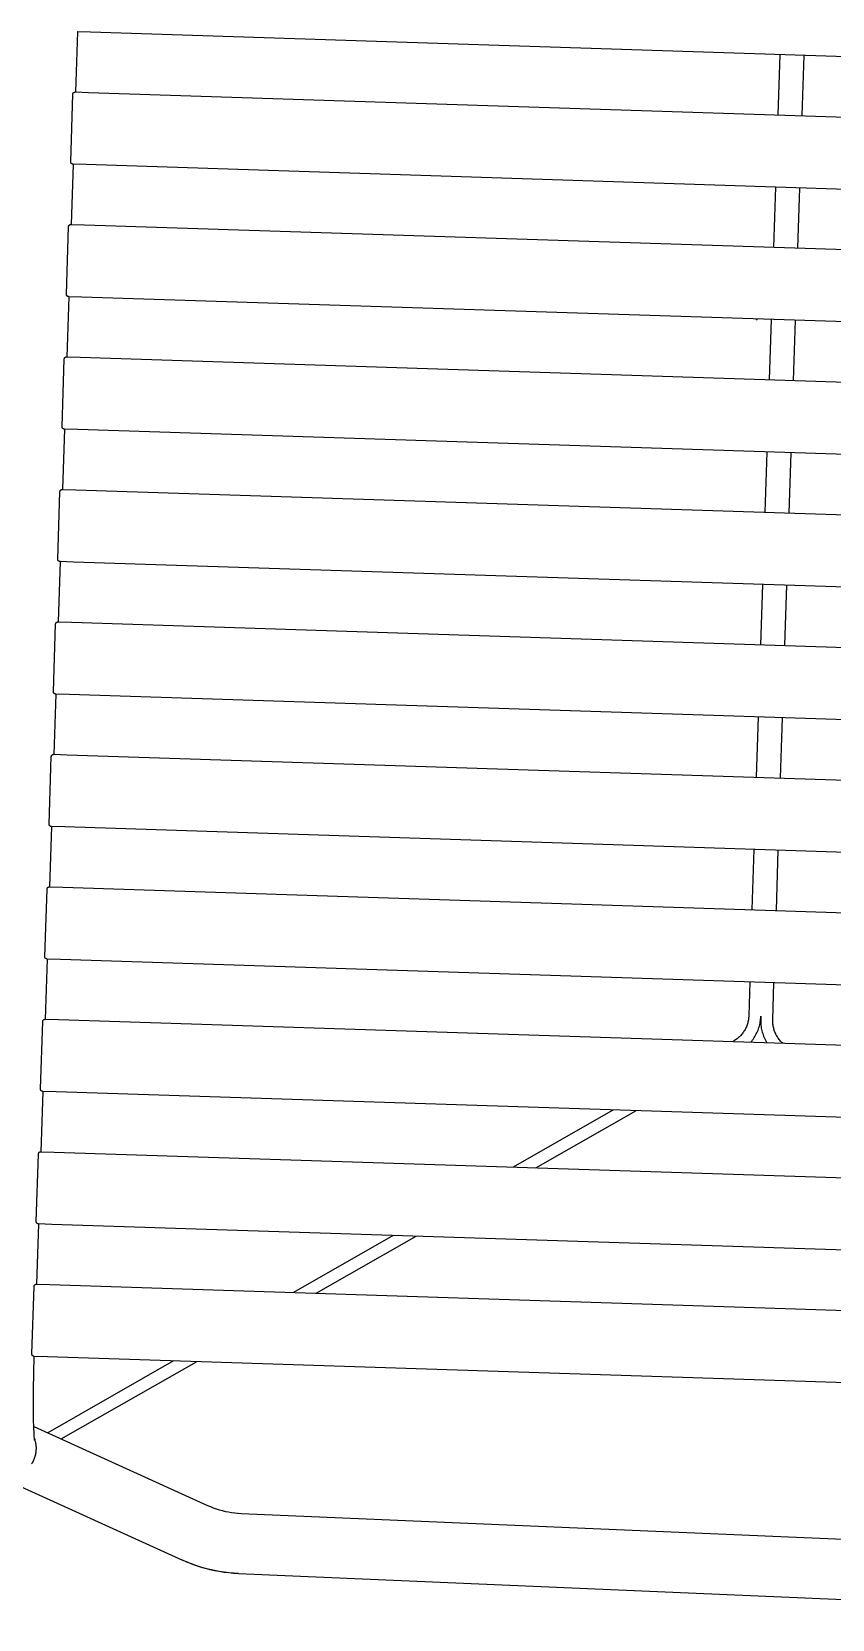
# Model space of a CAD drawing. Extents: x -27 to 25.3, y -8.5 to 57.5.
# Drawn here: x -13.219 to -12.886, y 45.284 to 45.942 of the extents above; entities that cross this region are included whole.
import ezdxf

# ---------------------------------------------------------------- set-up
doc = ezdxf.new("R2010")
doc.units = 0
doc.header["$LTSCALE"] = 0.002
doc.layers.add('A-mobilier', color=252, linetype='Continuous')
doc.layers.add('SA-ELEVATION', color=2, linetype='Continuous', true_color=0xffff00)

# ---------------------------------------------------------------- blocks, each defined once
blk = doc.blocks.new('Banc Palissade-Dessus')
at = {"layer": 'SA-ELEVATION'}
for p, q in [((589.11, -14.91), (620.03, -89.25)), ((-12.5, -25), (-12.5, -24.96)), ((-12.5, -25), (12.5, -25)), ((-12.5, -30.48), (-12.5, -25)), ((12.51, -24.86), (12.5, -24.89)), ((12.5, -24.89), (12.5, -24.93)), ((12.5, -24.93), (12.5, -24.96)), ((12.5, -24.96), (12.5, -25)), ((12.5, -25), (12.5, -30.48)), ((12.52, -24.79), (12.51, -24.82)), ((12.51, -24.82), (12.51, -24.86)), ((12.53, -24.75), (12.52, -24.79)), ((12.54, -24.68), (12.53, -24.72)), ((12.53, -24.72), (12.53, -24.75)), ((12.55, -24.65), (12.54, -24.68)), ((12.57, -24.62), (12.55, -24.65)), ((12.58, -24.58), (12.57, -24.62)), ((12.59, -24.55), (12.58, -24.58)), ((12.61, -24.52), (12.59, -24.55)), ((12.63, -24.49), (12.61, -24.52)), ((12.64, -24.46), (12.63, -24.49)), ((12.66, -24.43), (12.64, -24.46)), ((12.68, -24.4), (12.66, -24.43)), ((12.7, -24.37), (12.68, -24.4)), ((12.73, -24.34), (12.7, -24.37)), ((12.75, -24.31), (12.73, -24.34)), ((12.77, -24.28), (12.75, -24.31)), ((12.8, -24.26), (12.77, -24.28)), ((12.82, -24.23), (12.8, -24.26)), ((12.85, -24.21), (12.82, -24.23)), ((12.88, -24.19), (12.85, -24.21)), ((12.9, -24.16), (12.88, -24.19)), ((12.93, -24.14), (12.9, -24.16)), ((12.96, -24.12), (12.93, -24.14)), ((12.99, -24.1), (12.96, -24.12)), ((13.02, -24.09), (12.99, -24.1)), ((13.05, -24.07), (13.02, -24.09)), ((13.09, -24.05), (13.05, -24.07)), ((13.12, -24.04), (13.09, -24.05)), ((13.15, -24.03), (13.12, -24.04)), ((13.19, -24.01), (13.15, -24.03)), ((13.22, -24), (13.19, -24.01)), ((13.25, -23.99), (13.22, -24)), ((13.29, -23.98), (13.25, -23.99)), ((13.32, -23.98), (13.29, -23.98)), ((13.36, -23.97), (13.32, -23.98)), ((13.39, -23.96), (13.36, -23.97)), ((13.43, -23.96), (13.39, -23.96)), ((13.46, -23.96), (13.43, -23.96)), ((13.5, -23.96), (13.46, -23.96)), ((41.5, -23.96), (13.5, -23.96)), ((41.54, -23.96), (41.5, -23.96)), ((41.57, -23.96), (41.54, -23.96)), ((41.61, -23.96), (41.57, -23.96)), ((41.64, -23.97), (41.61, -23.96)), ((41.68, -23.98), (41.64, -23.97)), ((41.71, -23.98), (41.68, -23.98)), ((41.75, -23.99), (41.71, -23.98)), ((41.78, -24), (41.75, -23.99)), ((41.81, -24.01), (41.78, -24)), ((41.85, -24.03), (41.81, -24.01)), ((41.88, -24.04), (41.85, -24.03)), ((41.91, -24.05), (41.88, -24.04)), ((41.95, -24.07), (41.91, -24.05)), ((41.98, -24.09), (41.95, -24.07)), ((42.01, -24.1), (41.98, -24.09)), ((42.04, -24.12), (42.01, -24.1)), ((42.07, -24.14), (42.04, -24.12)), ((42.1, -24.16), (42.07, -24.14)), ((42.12, -24.19), (42.1, -24.16)), ((42.15, -24.21), (42.12, -24.19)), ((42.18, -24.23), (42.15, -24.21)), ((42.2, -24.26), (42.18, -24.23)), ((42.23, -24.28), (42.2, -24.26)), ((42.25, -24.31), (42.23, -24.28)), ((42.27, -24.34), (42.25, -24.31)), ((42.3, -24.37), (42.27, -24.34)), ((42.32, -24.4), (42.3, -24.37)), ((42.34, -24.43), (42.32, -24.4)), ((42.36, -24.46), (42.34, -24.43)), ((42.37, -24.49), (42.36, -24.46)), ((42.39, -24.52), (42.37, -24.49)), ((42.41, -24.55), (42.39, -24.52)), ((42.42, -24.58), (42.41, -24.55)), ((42.43, -24.62), (42.42, -24.58)), ((42.45, -24.65), (42.43, -24.62)), ((42.46, -24.68), (42.45, -24.65)), ((42.47, -24.72), (42.46, -24.68)), ((42.47, -24.75), (42.47, -24.72)), ((42.48, -24.79), (42.47, -24.75)), ((42.49, -24.82), (42.48, -24.79)), ((42.49, -24.86), (42.49, -24.82)), ((42.5, -24.89), (42.49, -24.86)), ((42.5, -24.93), (42.5, -24.89)), ((42.5, -24.96), (42.5, -24.93)), ((42.5, -25), (42.5, -24.96)), ((42.5, -25), (67.5, -25)), ((42.5, -30.48), (42.5, -25)), ((67.51, -24.86), (67.5, -24.89)), ((67.5, -24.89), (67.5, -24.93)), ((67.5, -24.93), (67.5, -24.96)), ((67.5, -24.96), (67.5, -25)), ((67.5, -25), (67.5, -30.48)), ((67.52, -24.79), (67.51, -24.82)), ((67.51, -24.82), (67.51, -24.86)), ((67.53, -24.75), (67.52, -24.79)), ((67.54, -24.68), (67.53, -24.72)), ((67.53, -24.72), (67.53, -24.75)), ((67.55, -24.65), (67.54, -24.68)), ((67.57, -24.62), (67.55, -24.65)), ((67.58, -24.58), (67.57, -24.62)), ((67.59, -24.55), (67.58, -24.58)), ((67.61, -24.52), (67.59, -24.55)), ((67.63, -24.49), (67.61, -24.52)), ((67.64, -24.46), (67.63, -24.49)), ((67.66, -24.43), (67.64, -24.46)), ((67.68, -24.4), (67.66, -24.43)), ((67.7, -24.37), (67.68, -24.4)), ((67.73, -24.34), (67.7, -24.37)), ((67.75, -24.31), (67.73, -24.34)), ((67.77, -24.28), (67.75, -24.31)), ((67.8, -24.26), (67.77, -24.28)), ((67.82, -24.23), (67.8, -24.26)), ((67.85, -24.21), (67.82, -24.23)), ((67.88, -24.19), (67.85, -24.21)), ((67.9, -24.17), (67.88, -24.19)), ((67.93, -24.14), (67.9, -24.17)), ((67.96, -24.12), (67.93, -24.14)), ((67.99, -24.1), (67.96, -24.12)), ((68.02, -24.09), (67.99, -24.1)), ((68.05, -24.07), (68.02, -24.09)), ((68.09, -24.05), (68.05, -24.07)), ((68.12, -24.04), (68.09, -24.05)), ((68.15, -24.03), (68.12, -24.04)), ((68.19, -24.01), (68.15, -24.03)), ((68.22, -24), (68.19, -24.01)), ((68.25, -23.99), (68.22, -24)), ((68.29, -23.98), (68.25, -23.99)), ((68.32, -23.98), (68.29, -23.98)), ((68.36, -23.97), (68.32, -23.98)), ((68.39, -23.96), (68.36, -23.97)), ((68.43, -23.96), (68.39, -23.96)), ((68.46, -23.96), (68.43, -23.96)), ((68.5, -23.96), (68.46, -23.96)), ((96.5, -23.96), (68.5, -23.96)), ((96.54, -23.96), (96.5, -23.96)), ((96.57, -23.96), (96.54, -23.96)), ((96.61, -23.96), (96.57, -23.96)), ((96.64, -23.97), (96.61, -23.96)), ((96.68, -23.98), (96.64, -23.97)), ((96.71, -23.98), (96.68, -23.98)), ((96.75, -23.99), (96.71, -23.98)), ((96.78, -24), (96.75, -23.99)), ((96.81, -24.01), (96.78, -24)), ((96.85, -24.03), (96.81, -24.01)), ((96.88, -24.04), (96.85, -24.03)), ((96.91, -24.05), (96.88, -24.04)), ((96.95, -24.07), (96.91, -24.05)), ((96.98, -24.09), (96.95, -24.07)), ((97.01, -24.1), (96.98, -24.09)), ((97.04, -24.12), (97.01, -24.1)), ((97.07, -24.14), (97.04, -24.12)), ((97.1, -24.17), (97.07, -24.14)), ((97.12, -24.19), (97.1, -24.17)), ((97.15, -24.21), (97.12, -24.19)), ((97.18, -24.23), (97.15, -24.21)), ((97.2, -24.26), (97.18, -24.23)), ((97.23, -24.28), (97.2, -24.26)), ((97.25, -24.31), (97.23, -24.28)), ((97.27, -24.34), (97.25, -24.31)), ((97.3, -24.37), (97.27, -24.34)), ((97.32, -24.4), (97.3, -24.37)), ((97.34, -24.43), (97.32, -24.4)), ((97.36, -24.46), (97.34, -24.43)), ((97.37, -24.49), (97.36, -24.46)), ((97.39, -24.52), (97.37, -24.49)), ((97.41, -24.55), (97.39, -24.52)), ((97.42, -24.58), (97.41, -24.55)), ((97.43, -24.62), (97.42, -24.58)), ((97.45, -24.65), (97.43, -24.62)), ((97.46, -24.68), (97.45, -24.65)), ((97.47, -24.72), (97.46, -24.68)), ((97.47, -24.75), (97.47, -24.72)), ((97.48, -24.79), (97.47, -24.75)), ((97.49, -24.82), (97.48, -24.79)), ((97.49, -24.86), (97.49, -24.82)), ((97.5, -24.89), (97.49, -24.86)), ((97.5, -24.93), (97.5, -24.89)), ((97.5, -24.96), (97.5, -24.93)), ((97.5, -25), (97.5, -24.96)), ((97.5, -25), (122.5, -25)), ((97.5, -30.48), (97.5, -25)), ((122.51, -24.86), (122.5, -24.89)), ((122.5, -24.89), (122.5, -24.93)), ((122.5, -24.93), (122.5, -24.96)), ((122.5, -24.96), (122.5, -25)), ((122.5, -25), (122.5, -30.48)), ((122.52, -24.79), (122.51, -24.82)), ((122.51, -24.82), (122.51, -24.86)), ((122.53, -24.75), (122.52, -24.79)), ((122.54, -24.68), (122.53, -24.72)), ((122.53, -24.72), (122.53, -24.75)), ((122.55, -24.65), (122.54, -24.68)), ((122.57, -24.62), (122.55, -24.65)), ((122.58, -24.58), (122.57, -24.62)), ((122.59, -24.55), (122.58, -24.58)), ((122.61, -24.52), (122.59, -24.55)), ((122.63, -24.49), (122.61, -24.52)), ((122.64, -24.46), (122.63, -24.49)), ((122.66, -24.43), (122.64, -24.46)), ((122.68, -24.4), (122.66, -24.43)), ((122.7, -24.37), (122.68, -24.4)), ((122.73, -24.34), (122.7, -24.37)), ((122.75, -24.31), (122.73, -24.34)), ((122.77, -24.28), (122.75, -24.31)), ((122.8, -24.26), (122.77, -24.28)), ((122.82, -24.23), (122.8, -24.26)), ((122.85, -24.21), (122.82, -24.23)), ((122.88, -24.19), (122.85, -24.21)), ((122.9, -24.17), (122.88, -24.19)), ((122.93, -24.14), (122.9, -24.17)), ((122.96, -24.12), (122.93, -24.14)), ((122.99, -24.1), (122.96, -24.12)), ((123.02, -24.09), (122.99, -24.1)), ((123.05, -24.07), (123.02, -24.09)), ((123.09, -24.05), (123.05, -24.07)), ((123.12, -24.04), (123.09, -24.05)), ((123.15, -24.03), (123.12, -24.04)), ((123.19, -24.01), (123.15, -24.03)), ((123.22, -24), (123.19, -24.01)), ((123.25, -23.99), (123.22, -24)), ((123.29, -23.98), (123.25, -23.99)), ((123.32, -23.98), (123.29, -23.98)), ((123.36, -23.97), (123.32, -23.98)), ((123.39, -23.96), (123.36, -23.97)), ((123.43, -23.96), (123.39, -23.96)), ((123.46, -23.96), (123.43, -23.96)), ((123.5, -23.96), (123.46, -23.96)), ((151.5, -23.96), (123.5, -23.96)), ((151.54, -23.96), (151.5, -23.96)), ((151.57, -23.96), (151.54, -23.96)), ((151.61, -23.96), (151.57, -23.96)), ((151.64, -23.97), (151.61, -23.96)), ((151.68, -23.98), (151.64, -23.97)), ((151.71, -23.98), (151.68, -23.98)), ((151.75, -23.99), (151.71, -23.98)), ((151.78, -24), (151.75, -23.99)), ((151.81, -24.01), (151.78, -24)), ((151.85, -24.03), (151.81, -24.01)), ((151.88, -24.04), (151.85, -24.03)), ((151.91, -24.05), (151.88, -24.04)), ((151.95, -24.07), (151.91, -24.05)), ((151.98, -24.09), (151.95, -24.07)), ((152.01, -24.1), (151.98, -24.09)), ((152.04, -24.12), (152.01, -24.1)), ((152.07, -24.14), (152.04, -24.12)), ((152.1, -24.17), (152.07, -24.14)), ((152.12, -24.19), (152.1, -24.17)), ((152.15, -24.21), (152.12, -24.19)), ((152.18, -24.23), (152.15, -24.21)), ((152.2, -24.26), (152.18, -24.23)), ((152.23, -24.28), (152.2, -24.26)), ((152.25, -24.31), (152.23, -24.28)), ((152.27, -24.34), (152.25, -24.31)), ((152.3, -24.37), (152.27, -24.34)), ((152.32, -24.4), (152.3, -24.37)), ((152.34, -24.43), (152.32, -24.4)), ((152.36, -24.46), (152.34, -24.43)), ((152.37, -24.49), (152.36, -24.46)), ((152.39, -24.52), (152.37, -24.49)), ((152.41, -24.55), (152.39, -24.52)), ((152.42, -24.58), (152.41, -24.55)), ((152.43, -24.62), (152.42, -24.58)), ((152.45, -24.65), (152.43, -24.62)), ((152.46, -24.68), (152.45, -24.65)), ((152.47, -24.72), (152.46, -24.68)), ((152.47, -24.75), (152.47, -24.72)), ((152.48, -24.79), (152.47, -24.75)), ((152.49, -24.82), (152.48, -24.79)), ((152.49, -24.86), (152.49, -24.82)), ((152.5, -24.89), (152.49, -24.86)), ((152.5, -24.93), (152.5, -24.89)), ((152.5, -24.96), (152.5, -24.93)), ((152.5, -25), (152.5, -24.96)), ((152.5, -25), (177.5, -25)), ((152.5, -30.48), (152.5, -25)), ((177.51, -24.86), (177.5, -24.89)), ((177.5, -24.89), (177.5, -24.93)), ((177.5, -24.93), (177.5, -24.96)), ((177.5, -24.96), (177.5, -25)), ((177.5, -25), (177.5, -30.48)), ((177.52, -24.79), (177.51, -24.82)), ((177.51, -24.82), (177.51, -24.86)), ((177.53, -24.75), (177.52, -24.79)), ((177.54, -24.68), (177.53, -24.72)), ((177.53, -24.72), (177.53, -24.75)), ((177.55, -24.65), (177.54, -24.68)), ((177.57, -24.62), (177.55, -24.65)), ((177.58, -24.58), (177.57, -24.62)), ((177.59, -24.55), (177.58, -24.58)), ((177.61, -24.52), (177.59, -24.55)), ((177.63, -24.49), (177.61, -24.52)), ((177.64, -24.46), (177.63, -24.49)), ((177.66, -24.43), (177.64, -24.46)), ((177.68, -24.4), (177.66, -24.43)), ((177.7, -24.37), (177.68, -24.4)), ((177.73, -24.34), (177.7, -24.37)), ((177.75, -24.31), (177.73, -24.34)), ((177.77, -24.29), (177.75, -24.31)), ((177.8, -24.26), (177.77, -24.29)), ((177.82, -24.23), (177.8, -24.26)), ((177.85, -24.21), (177.82, -24.23)), ((177.88, -24.19), (177.85, -24.21)), ((177.9, -24.17), (177.88, -24.19)), ((177.93, -24.14), (177.9, -24.17)), ((177.96, -24.12), (177.93, -24.14)), ((177.99, -24.11), (177.96, -24.12)), ((178.02, -24.09), (177.99, -24.11)), ((178.05, -24.07), (178.02, -24.09)), ((178.09, -24.05), (178.05, -24.07)), ((178.12, -24.04), (178.09, -24.05)), ((178.15, -24.03), (178.12, -24.04)), ((178.19, -24.01), (178.15, -24.03)), ((178.22, -24), (178.19, -24.01)), ((178.25, -23.99), (178.22, -24)), ((178.29, -23.98), (178.25, -23.99)), ((178.32, -23.98), (178.29, -23.98)), ((178.36, -23.97), (178.32, -23.98)), ((178.39, -23.96), (178.36, -23.97)), ((178.43, -23.96), (178.39, -23.96)), ((178.46, -23.96), (178.43, -23.96)), ((178.5, -23.96), (178.46, -23.96)), ((206.5, -23.96), (178.5, -23.96)), ((206.54, -23.96), (206.5, -23.96)), ((206.57, -23.96), (206.54, -23.96)), ((206.61, -23.96), (206.57, -23.96)), ((206.64, -23.97), (206.61, -23.96)), ((206.68, -23.98), (206.64, -23.97)), ((206.71, -23.98), (206.68, -23.98)), ((206.75, -23.99), (206.71, -23.98)), ((206.78, -24), (206.75, -23.99)), ((206.81, -24.01), (206.78, -24)), ((206.85, -24.03), (206.81, -24.01)), ((206.88, -24.04), (206.85, -24.03)), ((206.91, -24.05), (206.88, -24.04)), ((206.95, -24.07), (206.91, -24.05)), ((206.98, -24.09), (206.95, -24.07)), ((207.01, -24.11), (206.98, -24.09)), ((207.04, -24.12), (207.01, -24.11)), ((207.07, -24.14), (207.04, -24.12)), ((207.1, -24.17), (207.07, -24.14)), ((207.12, -24.19), (207.1, -24.17)), ((207.15, -24.21), (207.12, -24.19)), ((207.18, -24.23), (207.15, -24.21)), ((207.2, -24.26), (207.18, -24.23)), ((207.23, -24.29), (207.2, -24.26)), ((207.25, -24.31), (207.23, -24.29)), ((207.27, -24.34), (207.25, -24.31)), ((207.3, -24.37), (207.27, -24.34)), ((207.32, -24.4), (207.3, -24.37)), ((207.34, -24.43), (207.32, -24.4)), ((207.36, -24.46), (207.34, -24.43)), ((207.37, -24.49), (207.36, -24.46)), ((207.39, -24.52), (207.37, -24.49)), ((207.41, -24.55), (207.39, -24.52)), ((207.42, -24.58), (207.41, -24.55)), ((207.43, -24.62), (207.42, -24.58)), ((207.45, -24.65), (207.43, -24.62)), ((207.46, -24.68), (207.45, -24.65)), ((207.47, -24.72), (207.46, -24.68)), ((207.47, -24.75), (207.47, -24.72)), ((207.48, -24.79), (207.47, -24.75)), ((207.49, -24.82), (207.48, -24.79)), ((207.49, -24.86), (207.49, -24.82)), ((207.5, -24.89), (207.49, -24.86)), ((207.5, -24.93), (207.5, -24.89)), ((207.5, -24.96), (207.5, -24.93)), ((207.5, -25), (207.5, -24.96)), ((207.5, -25), (232.5, -25)), ((207.5, -30.48), (207.5, -25)), ((232.51, -24.86), (232.5, -24.89)), ((232.5, -24.89), (232.5, -24.93)), ((232.5, -24.93), (232.5, -24.96)), ((232.5, -24.96), (232.5, -25)), ((232.5, -25), (232.5, -30.48)), ((232.52, -24.79), (232.51, -24.82)), ((232.51, -24.82), (232.51, -24.86)), ((232.53, -24.75), (232.52, -24.79)), ((232.54, -24.68), (232.53, -24.72)), ((232.53, -24.72), (232.53, -24.75)), ((232.55, -24.65), (232.54, -24.68)), ((232.57, -24.62), (232.55, -24.65)), ((232.58, -24.58), (232.57, -24.62)), ((232.59, -24.55), (232.58, -24.58)), ((232.61, -24.52), (232.59, -24.55)), ((232.63, -24.49), (232.61, -24.52)), ((232.64, -24.46), (232.63, -24.49)), ((232.66, -24.43), (232.64, -24.46)), ((232.68, -24.4), (232.66, -24.43)), ((232.7, -24.37), (232.68, -24.4)), ((232.73, -24.34), (232.7, -24.37)), ((232.75, -24.31), (232.73, -24.34)), ((232.77, -24.28), (232.75, -24.31)), ((232.8, -24.26), (232.77, -24.28)), ((232.82, -24.23), (232.8, -24.26)), ((232.85, -24.21), (232.82, -24.23)), ((232.88, -24.19), (232.85, -24.21)), ((232.9, -24.16), (232.88, -24.19)), ((232.93, -24.14), (232.9, -24.16)), ((232.96, -24.12), (232.93, -24.14)), ((232.99, -24.1), (232.96, -24.12)), ((233.02, -24.09), (232.99, -24.1)), ((233.05, -24.07), (233.02, -24.09)), ((233.09, -24.05), (233.05, -24.07)), ((233.12, -24.04), (233.09, -24.05)), ((233.15, -24.03), (233.12, -24.04)), ((233.19, -24.01), (233.15, -24.03)), ((233.22, -24), (233.19, -24.01)), ((233.25, -23.99), (233.22, -24)), ((233.29, -23.98), (233.25, -23.99)), ((233.32, -23.98), (233.29, -23.98)), ((233.36, -23.97), (233.32, -23.98)), ((233.39, -23.96), (233.36, -23.97)), ((233.43, -23.96), (233.39, -23.96)), ((233.46, -23.96), (233.43, -23.96)), ((233.5, -23.96), (233.46, -23.96)), ((261.5, -23.96), (233.5, -23.96)), ((261.54, -23.96), (261.5, -23.96)), ((261.57, -23.96), (261.54, -23.96)), ((261.61, -23.96), (261.57, -23.96)), ((261.64, -23.97), (261.61, -23.96)), ((261.68, -23.98), (261.64, -23.97)), ((261.71, -23.98), (261.68, -23.98)), ((261.75, -23.99), (261.71, -23.98)), ((261.78, -24), (261.75, -23.99)), ((261.81, -24.01), (261.78, -24)), ((261.85, -24.03), (261.81, -24.01)), ((261.88, -24.04), (261.85, -24.03)), ((261.91, -24.05), (261.88, -24.04)), ((261.95, -24.07), (261.91, -24.05)), ((261.98, -24.09), (261.95, -24.07)), ((262.01, -24.1), (261.98, -24.09)), ((262.04, -24.12), (262.01, -24.1)), ((262.07, -24.14), (262.04, -24.12)), ((262.1, -24.16), (262.07, -24.14)), ((262.12, -24.19), (262.1, -24.16)), ((262.15, -24.21), (262.12, -24.19)), ((262.18, -24.23), (262.15, -24.21)), ((262.2, -24.26), (262.18, -24.23)), ((262.23, -24.28), (262.2, -24.26)), ((262.25, -24.31), (262.23, -24.28)), ((262.27, -24.34), (262.25, -24.31)), ((262.3, -24.37), (262.27, -24.34)), ((262.32, -24.4), (262.3, -24.37)), ((262.34, -24.43), (262.32, -24.4)), ((262.36, -24.46), (262.34, -24.43)), ((262.37, -24.49), (262.36, -24.46)), ((262.39, -24.52), (262.37, -24.49)), ((262.41, -24.55), (262.39, -24.52)), ((262.42, -24.58), (262.41, -24.55)), ((262.43, -24.62), (262.42, -24.58)), ((262.45, -24.65), (262.43, -24.62)), ((262.46, -24.68), (262.45, -24.65)), ((262.47, -24.72), (262.46, -24.68)), ((262.47, -24.75), (262.47, -24.72)), ((262.48, -24.79), (262.47, -24.75)), ((262.49, -24.82), (262.48, -24.79)), ((262.49, -24.86), (262.49, -24.82)), ((262.5, -24.89), (262.49, -24.86)), ((262.5, -24.93), (262.5, -24.89)), ((262.5, -24.96), (262.5, -24.93)), ((262.5, -25), (262.5, -24.96)), ((262.5, -25), (287.5, -25)), ((262.5, -30.48), (262.5, -25)), ((287.51, -24.86), (287.5, -24.89)), ((287.5, -24.89), (287.5, -24.93)), ((287.5, -24.93), (287.5, -24.96)), ((287.5, -24.96), (287.5, -25)), ((287.5, -25), (287.5, -30.48)), ((287.52, -24.79), (287.51, -24.82)), ((287.51, -24.82), (287.51, -24.86)), ((287.53, -24.75), (287.52, -24.79)), ((287.54, -24.68), (287.53, -24.72)), ((287.53, -24.72), (287.53, -24.75)), ((287.55, -24.65), (287.54, -24.68)), ((287.57, -24.62), (287.55, -24.65)), ((287.58, -24.58), (287.57, -24.62)), ((287.59, -24.55), (287.58, -24.58)), ((287.61, -24.52), (287.59, -24.55)), ((287.63, -24.49), (287.61, -24.52)), ((287.64, -24.46), (287.63, -24.49)), ((287.66, -24.43), (287.64, -24.46)), ((287.68, -24.4), (287.66, -24.43)), ((287.7, -24.37), (287.68, -24.4)), ((287.73, -24.34), (287.7, -24.37)), ((287.75, -24.31), (287.73, -24.34)), ((287.77, -24.28), (287.75, -24.31)), ((287.8, -24.26), (287.77, -24.28)), ((287.82, -24.23), (287.8, -24.26)), ((287.85, -24.21), (287.82, -24.23)), ((287.88, -24.19), (287.85, -24.21)), ((287.9, -24.17), (287.88, -24.19)), ((287.93, -24.14), (287.9, -24.17)), ((287.96, -24.12), (287.93, -24.14)), ((287.99, -24.1), (287.96, -24.12)), ((288.02, -24.09), (287.99, -24.1)), ((288.05, -24.07), (288.02, -24.09)), ((288.09, -24.05), (288.05, -24.07)), ((288.12, -24.04), (288.09, -24.05)), ((288.15, -24.03), (288.12, -24.04)), ((288.19, -24.01), (288.15, -24.03)), ((288.22, -24), (288.19, -24.01)), ((288.25, -23.99), (288.22, -24)), ((288.29, -23.98), (288.25, -23.99)), ((288.32, -23.98), (288.29, -23.98)), ((288.36, -23.97), (288.32, -23.98)), ((288.39, -23.96), (288.36, -23.97)), ((288.43, -23.96), (288.39, -23.96)), ((288.46, -23.96), (288.43, -23.96)), ((288.5, -23.96), (288.46, -23.96)), ((316.5, -23.96), (288.5, -23.96)), ((316.54, -23.96), (316.5, -23.96)), ((316.57, -23.96), (316.54, -23.96)), ((316.61, -23.96), (316.57, -23.96)), ((316.64, -23.97), (316.61, -23.96)), ((316.68, -23.98), (316.64, -23.97)), ((316.71, -23.98), (316.68, -23.98)), ((316.75, -23.99), (316.71, -23.98)), ((316.78, -24), (316.75, -23.99)), ((316.81, -24.01), (316.78, -24)), ((316.85, -24.03), (316.81, -24.01)), ((316.88, -24.04), (316.85, -24.03)), ((316.91, -24.05), (316.88, -24.04)), ((316.95, -24.07), (316.91, -24.05)), ((316.98, -24.09), (316.95, -24.07)), ((317.01, -24.1), (316.98, -24.09)), ((317.04, -24.12), (317.01, -24.1)), ((317.07, -24.14), (317.04, -24.12)), ((317.1, -24.17), (317.07, -24.14)), ((317.12, -24.19), (317.1, -24.17)), ((317.15, -24.21), (317.12, -24.19)), ((317.18, -24.23), (317.15, -24.21)), ((317.2, -24.26), (317.18, -24.23)), ((317.23, -24.28), (317.2, -24.26)), ((317.25, -24.31), (317.23, -24.28)), ((317.27, -24.34), (317.25, -24.31)), ((317.3, -24.37), (317.27, -24.34)), ((317.32, -24.4), (317.3, -24.37)), ((317.34, -24.43), (317.32, -24.4)), ((317.36, -24.46), (317.34, -24.43)), ((317.37, -24.49), (317.36, -24.46)), ((317.39, -24.52), (317.37, -24.49)), ((317.41, -24.55), (317.39, -24.52)), ((317.42, -24.58), (317.41, -24.55)), ((317.43, -24.62), (317.42, -24.58)), ((317.45, -24.65), (317.43, -24.62)), ((317.46, -24.68), (317.45, -24.65)), ((317.47, -24.72), (317.46, -24.68)), ((317.47, -24.75), (317.47, -24.72)), ((317.48, -24.79), (317.47, -24.75)), ((317.49, -24.82), (317.48, -24.79)), ((317.49, -24.86), (317.49, -24.82)), ((317.5, -24.89), (317.49, -24.86)), ((317.5, -24.93), (317.5, -24.89)), ((317.5, -24.96), (317.5, -24.93)), ((317.5, -25), (317.5, -24.96)), ((317.5, -25), (342.5, -25)), ((317.5, -30.48), (317.5, -25)), ((342.51, -24.86), (342.5, -24.89)), ((342.5, -24.89), (342.5, -24.93)), ((342.5, -24.93), (342.5, -24.96)), ((342.5, -24.96), (342.5, -25)), ((342.5, -25), (342.5, -30.48)), ((342.52, -24.79), (342.51, -24.82)), ((342.51, -24.82), (342.51, -24.86)), ((342.53, -24.75), (342.52, -24.79)), ((342.54, -24.68), (342.53, -24.72)), ((342.53, -24.72), (342.53, -24.75)), ((342.55, -24.65), (342.54, -24.68)), ((342.57, -24.62), (342.55, -24.65)), ((342.58, -24.58), (342.57, -24.62)), ((342.59, -24.55), (342.58, -24.58)), ((342.61, -24.52), (342.59, -24.55)), ((342.63, -24.49), (342.61, -24.52)), ((342.64, -24.46), (342.63, -24.49)), ((342.66, -24.43), (342.64, -24.46)), ((342.68, -24.4), (342.66, -24.43)), ((342.7, -24.37), (342.68, -24.4)), ((342.73, -24.34), (342.7, -24.37)), ((342.75, -24.31), (342.73, -24.34)), ((342.77, -24.28), (342.75, -24.31)), ((342.8, -24.26), (342.77, -24.28)), ((342.82, -24.23), (342.8, -24.26)), ((342.85, -24.21), (342.82, -24.23)), ((342.88, -24.19), (342.85, -24.21)), ((342.9, -24.17), (342.88, -24.19)), ((342.93, -24.14), (342.9, -24.17)), ((342.96, -24.12), (342.93, -24.14)), ((342.99, -24.1), (342.96, -24.12)), ((343.02, -24.09), (342.99, -24.1)), ((343.05, -24.07), (343.02, -24.09)), ((343.09, -24.05), (343.05, -24.07)), ((343.12, -24.04), (343.09, -24.05)), ((343.15, -24.03), (343.12, -24.04)), ((343.19, -24.01), (343.15, -24.03)), ((343.22, -24), (343.19, -24.01)), ((343.25, -23.99), (343.22, -24)), ((343.29, -23.98), (343.25, -23.99)), ((343.32, -23.98), (343.29, -23.98)), ((343.36, -23.97), (343.32, -23.98)), ((343.39, -23.96), (343.36, -23.97)), ((343.43, -23.96), (343.39, -23.96)), ((343.46, -23.96), (343.43, -23.96)), ((343.5, -23.96), (343.46, -23.96)), ((371.5, -23.96), (343.5, -23.96)), ((371.54, -23.96), (371.5, -23.96)), ((371.57, -23.96), (371.54, -23.96)), ((371.61, -23.96), (371.57, -23.96)), ((371.64, -23.97), (371.61, -23.96)), ((371.68, -23.98), (371.64, -23.97)), ((371.71, -23.98), (371.68, -23.98)), ((371.75, -23.99), (371.71, -23.98)), ((371.78, -24), (371.75, -23.99)), ((371.81, -24.01), (371.78, -24)), ((371.85, -24.03), (371.81, -24.01)), ((371.88, -24.04), (371.85, -24.03)), ((371.91, -24.05), (371.88, -24.04)), ((371.95, -24.07), (371.91, -24.05)), ((371.98, -24.09), (371.95, -24.07)), ((372.01, -24.1), (371.98, -24.09)), ((372.04, -24.12), (372.01, -24.1)), ((372.07, -24.14), (372.04, -24.12)), ((372.1, -24.17), (372.07, -24.14)), ((372.12, -24.19), (372.1, -24.17)), ((372.15, -24.21), (372.12, -24.19)), ((372.18, -24.23), (372.15, -24.21)), ((372.2, -24.26), (372.18, -24.23)), ((372.23, -24.28), (372.2, -24.26)), ((372.25, -24.31), (372.23, -24.28)), ((372.27, -24.34), (372.25, -24.31)), ((372.3, -24.37), (372.27, -24.34)), ((372.32, -24.4), (372.3, -24.37)), ((372.34, -24.43), (372.32, -24.4)), ((372.36, -24.46), (372.34, -24.43)), ((372.37, -24.49), (372.36, -24.46)), ((372.39, -24.52), (372.37, -24.49)), ((372.41, -24.55), (372.39, -24.52)), ((372.42, -24.58), (372.41, -24.55)), ((372.43, -24.62), (372.42, -24.58)), ((372.45, -24.65), (372.43, -24.62)), ((372.46, -24.68), (372.45, -24.65)), ((372.47, -24.72), (372.46, -24.68)), ((372.47, -24.75), (372.47, -24.72)), ((372.48, -24.79), (372.47, -24.75)), ((372.49, -24.82), (372.48, -24.79)), ((372.49, -24.86), (372.49, -24.82)), ((372.5, -24.89), (372.49, -24.86)), ((372.5, -24.93), (372.5, -24.89)), ((372.5, -24.96), (372.5, -24.93)), ((372.5, -25), (372.5, -24.96)), ((372.5, -25), (397.5, -25)), ((372.5, -30.48), (372.5, -25)), ((397.51, -24.86), (397.5, -24.89)), ((397.5, -24.89), (397.5, -24.93)), ((397.5, -24.93), (397.5, -24.96)), ((397.5, -24.96), (397.5, -25)), ((397.5, -25), (397.5, -30.48)), ((397.52, -24.79), (397.51, -24.82)), ((397.51, -24.82), (397.51, -24.86)), ((397.53, -24.75), (397.52, -24.79)), ((397.54, -24.68), (397.53, -24.72)), ((397.53, -24.72), (397.53, -24.75)), ((397.55, -24.65), (397.54, -24.68)), ((397.57, -24.62), (397.55, -24.65)), ((397.58, -24.58), (397.57, -24.62)), ((397.59, -24.55), (397.58, -24.58)), ((397.61, -24.52), (397.59, -24.55)), ((397.63, -24.49), (397.61, -24.52)), ((397.64, -24.46), (397.63, -24.49)), ((397.66, -24.43), (397.64, -24.46)), ((397.68, -24.4), (397.66, -24.43)), ((397.7, -24.37), (397.68, -24.4)), ((397.73, -24.34), (397.7, -24.37)), ((397.75, -24.31), (397.73, -24.34)), ((397.77, -24.29), (397.75, -24.31)), ((397.8, -24.26), (397.77, -24.29)), ((397.82, -24.23), (397.8, -24.26)), ((397.85, -24.21), (397.82, -24.23)), ((397.88, -24.19), (397.85, -24.21)), ((397.9, -24.17), (397.88, -24.19)), ((397.93, -24.14), (397.9, -24.17)), ((397.96, -24.12), (397.93, -24.14)), ((397.99, -24.11), (397.96, -24.12)), ((398.02, -24.09), (397.99, -24.11)), ((398.05, -24.07), (398.02, -24.09)), ((398.09, -24.05), (398.05, -24.07)), ((398.12, -24.04), (398.09, -24.05)), ((398.15, -24.03), (398.12, -24.04)), ((398.19, -24.01), (398.15, -24.03)), ((398.22, -24), (398.19, -24.01)), ((398.25, -23.99), (398.22, -24)), ((398.29, -23.98), (398.25, -23.99)), ((398.32, -23.98), (398.29, -23.98)), ((398.36, -23.97), (398.32, -23.98)), ((398.39, -23.96), (398.36, -23.97)), ((398.43, -23.96), (398.39, -23.96)), ((398.46, -23.96), (398.43, -23.96)), ((398.5, -23.96), (398.46, -23.96)), ((426.5, -23.96), (398.5, -23.96)), ((426.54, -23.96), (426.5, -23.96)), ((426.57, -23.96), (426.54, -23.96)), ((426.61, -23.96), (426.57, -23.96)), ((426.64, -23.97), (426.61, -23.96)), ((426.68, -23.98), (426.64, -23.97)), ((426.71, -23.98), (426.68, -23.98)), ((426.75, -23.99), (426.71, -23.98)), ((426.78, -24), (426.75, -23.99)), ((426.81, -24.01), (426.78, -24)), ((426.85, -24.03), (426.81, -24.01)), ((426.88, -24.04), (426.85, -24.03)), ((426.91, -24.05), (426.88, -24.04)), ((426.95, -24.07), (426.91, -24.05)), ((426.98, -24.09), (426.95, -24.07)), ((427.01, -24.11), (426.98, -24.09)), ((427.04, -24.12), (427.01, -24.11)), ((427.07, -24.14), (427.04, -24.12)), ((427.1, -24.17), (427.07, -24.14)), ((427.12, -24.19), (427.1, -24.17)), ((427.15, -24.21), (427.12, -24.19)), ((427.18, -24.23), (427.15, -24.21)), ((427.2, -24.26), (427.18, -24.23)), ((427.23, -24.29), (427.2, -24.26)), ((427.25, -24.31), (427.23, -24.29)), ((427.27, -24.34), (427.25, -24.31)), ((427.3, -24.37), (427.27, -24.34)), ((427.32, -24.4), (427.3, -24.37)), ((427.34, -24.43), (427.32, -24.4)), ((427.36, -24.46), (427.34, -24.43)), ((427.37, -24.49), (427.36, -24.46)), ((427.39, -24.52), (427.37, -24.49)), ((427.41, -24.55), (427.39, -24.52)), ((427.42, -24.58), (427.41, -24.55)), ((427.43, -24.62), (427.42, -24.58)), ((427.45, -24.65), (427.43, -24.62)), ((427.46, -24.68), (427.45, -24.65)), ((427.47, -24.72), (427.46, -24.68)), ((427.47, -24.75), (427.47, -24.72)), ((427.48, -24.79), (427.47, -24.75)), ((427.49, -24.82), (427.48, -24.79)), ((427.49, -24.86), (427.49, -24.82)), ((427.5, -24.89), (427.49, -24.86)), ((427.5, -24.93), (427.5, -24.89)), ((427.5, -24.96), (427.5, -24.93)), ((427.5, -25), (427.5, -24.96)), ((427.5, -25), (452.5, -25)), ((427.5, -30.48), (427.5, -25)), ((452.51, -24.86), (452.5, -24.89)), ((452.5, -24.89), (452.5, -24.93)), ((452.5, -24.93), (452.5, -24.96)), ((452.5, -24.96), (452.5, -25)), ((452.5, -25), (452.5, -30.48)), ((452.52, -24.79), (452.51, -24.82)), ((452.51, -24.82), (452.51, -24.86)), ((452.53, -24.75), (452.52, -24.79)), ((452.54, -24.68), (452.53, -24.72)), ((452.53, -24.72), (452.53, -24.75)), ((452.55, -24.65), (452.54, -24.68)), ((452.57, -24.62), (452.55, -24.65)), ((452.58, -24.58), (452.57, -24.62)), ((452.59, -24.55), (452.58, -24.58)), ((452.61, -24.52), (452.59, -24.55)), ((452.63, -24.49), (452.61, -24.52)), ((452.64, -24.46), (452.63, -24.49)), ((452.66, -24.43), (452.64, -24.46)), ((452.68, -24.4), (452.66, -24.43)), ((452.7, -24.37), (452.68, -24.4)), ((452.73, -24.34), (452.7, -24.37)), ((452.75, -24.31), (452.73, -24.34)), ((452.77, -24.28), (452.75, -24.31)), ((452.8, -24.26), (452.77, -24.28)), ((452.82, -24.23), (452.8, -24.26)), ((452.85, -24.21), (452.82, -24.23)), ((452.88, -24.19), (452.85, -24.21)), ((452.9, -24.16), (452.88, -24.19)), ((452.93, -24.14), (452.9, -24.16)), ((452.96, -24.12), (452.93, -24.14)), ((452.99, -24.1), (452.96, -24.12)), ((453.02, -24.09), (452.99, -24.1)), ((453.05, -24.07), (453.02, -24.09)), ((453.09, -24.05), (453.05, -24.07)), ((453.12, -24.04), (453.09, -24.05)), ((453.15, -24.03), (453.12, -24.04)), ((453.19, -24.01), (453.15, -24.03)), ((453.22, -24), (453.19, -24.01)), ((453.25, -23.99), (453.22, -24)), ((453.29, -23.98), (453.25, -23.99)), ((453.32, -23.98), (453.29, -23.98)), ((453.36, -23.97), (453.32, -23.98)), ((453.39, -23.96), (453.36, -23.97)), ((453.43, -23.96), (453.39, -23.96)), ((453.46, -23.96), (453.43, -23.96)), ((453.5, -23.96), (453.46, -23.96)), ((481.5, -23.96), (453.5, -23.96)), ((481.54, -23.96), (481.5, -23.96)), ((481.57, -23.96), (481.54, -23.96)), ((481.61, -23.96), (481.57, -23.96)), ((481.64, -23.97), (481.61, -23.96)), ((481.68, -23.98), (481.64, -23.97)), ((481.71, -23.98), (481.68, -23.98)), ((481.75, -23.99), (481.71, -23.98)), ((481.78, -24), (481.75, -23.99)), ((481.81, -24.01), (481.78, -24)), ((481.85, -24.03), (481.81, -24.01)), ((481.88, -24.04), (481.85, -24.03)), ((481.91, -24.05), (481.88, -24.04)), ((481.95, -24.07), (481.91, -24.05)), ((481.98, -24.09), (481.95, -24.07)), ((482.01, -24.1), (481.98, -24.09)), ((482.04, -24.12), (482.01, -24.1)), ((482.07, -24.14), (482.04, -24.12)), ((482.1, -24.16), (482.07, -24.14)), ((482.12, -24.19), (482.1, -24.16)), ((482.15, -24.21), (482.12, -24.19)), ((482.18, -24.23), (482.15, -24.21)), ((482.2, -24.26), (482.18, -24.23)), ((482.23, -24.28), (482.2, -24.26)), ((482.25, -24.31), (482.23, -24.28)), ((482.27, -24.34), (482.25, -24.31)), ((482.3, -24.37), (482.27, -24.34)), ((482.32, -24.4), (482.3, -24.37)), ((482.34, -24.43), (482.32, -24.4)), ((482.36, -24.46), (482.34, -24.43)), ((482.37, -24.49), (482.36, -24.46)), ((482.39, -24.52), (482.37, -24.49)), ((482.41, -24.55), (482.39, -24.52)), ((482.42, -24.58), (482.41, -24.55)), ((482.43, -24.62), (482.42, -24.58)), ((482.45, -24.65), (482.43, -24.62)), ((482.46, -24.68), (482.45, -24.65)), ((482.47, -24.72), (482.46, -24.68)), ((482.47, -24.75), (482.47, -24.72)), ((482.48, -24.79), (482.47, -24.75)), ((482.49, -24.82), (482.48, -24.79)), ((482.49, -24.86), (482.49, -24.82)), ((482.5, -24.89), (482.49, -24.86)), ((482.5, -24.93), (482.5, -24.89)), ((482.5, -24.96), (482.5, -24.93)), ((482.5, -25), (482.5, -24.96)), ((482.5, -25), (507.5, -25)), ((482.5, -30.48), (482.5, -25)), ((507.51, -24.86), (507.5, -24.89)), ((507.5, -24.89), (507.5, -24.93)), ((507.5, -24.93), (507.5, -24.96)), ((507.5, -24.96), (507.5, -25)), ((507.5, -25), (507.5, -30.48)), ((507.52, -24.79), (507.51, -24.82)), ((507.51, -24.82), (507.51, -24.86)), ((507.53, -24.75), (507.52, -24.79)), ((507.54, -24.68), (507.53, -24.72)), ((507.53, -24.72), (507.53, -24.75)), ((507.55, -24.65), (507.54, -24.68)), ((507.57, -24.62), (507.55, -24.65)), ((507.58, -24.58), (507.57, -24.62)), ((507.59, -24.55), (507.58, -24.58)), ((507.61, -24.52), (507.59, -24.55)), ((507.63, -24.49), (507.61, -24.52)), ((507.64, -24.46), (507.63, -24.49)), ((507.66, -24.43), (507.64, -24.46)), ((507.68, -24.4), (507.66, -24.43)), ((507.7, -24.37), (507.68, -24.4)), ((507.73, -24.34), (507.7, -24.37)), ((507.75, -24.31), (507.73, -24.34)), ((507.77, -24.28), (507.75, -24.31)), ((507.8, -24.26), (507.77, -24.28)), ((507.82, -24.23), (507.8, -24.26)), ((507.85, -24.21), (507.82, -24.23)), ((507.88, -24.19), (507.85, -24.21)), ((507.9, -24.17), (507.88, -24.19)), ((507.93, -24.14), (507.9, -24.17)), ((507.96, -24.12), (507.93, -24.14)), ((507.99, -24.1), (507.96, -24.12)), ((508.02, -24.09), (507.99, -24.1)), ((508.05, -24.07), (508.02, -24.09)), ((508.09, -24.05), (508.05, -24.07)), ((508.12, -24.04), (508.09, -24.05)), ((508.15, -24.03), (508.12, -24.04)), ((508.19, -24.01), (508.15, -24.03)), ((508.22, -24), (508.19, -24.01)), ((508.25, -23.99), (508.22, -24)), ((508.29, -23.98), (508.25, -23.99)), ((508.32, -23.98), (508.29, -23.98)), ((508.36, -23.97), (508.32, -23.98)), ((508.39, -23.96), (508.36, -23.97)), ((508.43, -23.96), (508.39, -23.96)), ((508.46, -23.96), (508.43, -23.96)), ((508.5, -23.96), (508.46, -23.96)), ((536.5, -23.96), (508.5, -23.96)), ((536.54, -23.96), (536.5, -23.96)), ((536.57, -23.96), (536.54, -23.96)), ((536.61, -23.96), (536.57, -23.96)), ((536.64, -23.97), (536.61, -23.96)), ((536.68, -23.98), (536.64, -23.97)), ((536.71, -23.98), (536.68, -23.98)), ((536.75, -23.99), (536.71, -23.98)), ((536.78, -24), (536.75, -23.99)), ((536.81, -24.01), (536.78, -24)), ((536.85, -24.03), (536.81, -24.01)), ((536.88, -24.04), (536.85, -24.03)), ((536.91, -24.05), (536.88, -24.04)), ((536.95, -24.07), (536.91, -24.05)), ((536.98, -24.09), (536.95, -24.07)), ((537.01, -24.1), (536.98, -24.09)), ((537.04, -24.12), (537.01, -24.1)), ((537.07, -24.14), (537.04, -24.12)), ((537.1, -24.17), (537.07, -24.14)), ((537.12, -24.19), (537.1, -24.17)), ((537.15, -24.21), (537.12, -24.19)), ((537.18, -24.23), (537.15, -24.21)), ((537.2, -24.26), (537.18, -24.23)), ((537.23, -24.28), (537.2, -24.26)), ((537.25, -24.31), (537.23, -24.28)), ((537.27, -24.34), (537.25, -24.31)), ((537.3, -24.37), (537.27, -24.34)), ((537.32, -24.4), (537.3, -24.37)), ((537.34, -24.43), (537.32, -24.4)), ((537.36, -24.46), (537.34, -24.43)), ((537.37, -24.49), (537.36, -24.46)), ((537.39, -24.52), (537.37, -24.49)), ((537.41, -24.55), (537.39, -24.52)), ((537.42, -24.58), (537.41, -24.55)), ((537.43, -24.62), (537.42, -24.58)), ((537.45, -24.65), (537.43, -24.62)), ((537.46, -24.68), (537.45, -24.65)), ((537.47, -24.72), (537.46, -24.68)), ((537.47, -24.75), (537.47, -24.72)), ((537.48, -24.79), (537.47, -24.75)), ((537.49, -24.82), (537.48, -24.79)), ((537.49, -24.86), (537.49, -24.82)), ((537.5, -24.89), (537.49, -24.86)), ((537.5, -24.93), (537.5, -24.89)), ((537.5, -24.96), (537.5, -24.93)), ((537.5, -25), (537.5, -24.96)), ((551.27, -25.14), (537.5, -25)), ((537.5, -30.48), (537.5, -25)), ((563.84, -25.56), (551.27, -25.14)), ((566.89, -25.74), (563.84, -25.56)), ((566.53, -25.72), (596.94, -98.85)), ((569.41, -25.93), (566.89, -25.74)), ((570.75, -26.06), (569.41, -25.93)), ((571.51, -26.15), (570.75, -26.06)), ((572.04, -26.22), (571.51, -26.15)), ((571.54, -26.15), (571.93, -26.29)), ((571.93, -26.29), (572.32, -26.42)), ((572.17, -26.24), (572.04, -26.22)), ((572.29, -26.26), (572.17, -26.24)), ((579.8, -26.37), (580.21, -26.24)), ((580.21, -26.24), (580.61, -26.08)), ((580.61, -26.08), (581.01, -25.92)), ((581.01, -25.92), (581.4, -25.74)), ((581.4, -25.74), (581.78, -25.55)), ((581.78, -25.55), (582.16, -25.34)), ((-12.5, -687.01), (-12.5, -30.48)), ((12.5, -30.48), (12.5, -687.01)), ((42.5, -687.01), (42.5, -30.48)), ((67.5, -30.48), (67.5, -687.01)), ((97.5, -687.01), (97.5, -30.48)), ((122.5, -30.48), (122.5, -687.01)), ((152.5, -687.01), (152.5, -30.48)), ((177.5, -30.48), (177.5, -687.01)), ((207.5, -687.01), (207.5, -30.48)), ((232.5, -30.48), (232.5, -687.01)), ((262.5, -687.01), (262.5, -30.48)), ((287.5, -30.48), (287.5, -687.01)), ((317.5, -687.01), (317.5, -30.48)), ((342.5, -30.48), (342.5, -687.01)), ((372.5, -687.01), (372.5, -30.48)), ((397.5, -30.48), (397.5, -687.01)), ((427.5, -687.01), (427.5, -30.48)), ((452.5, -30.48), (452.5, -687.01)), ((482.5, -687.01), (482.5, -30.48)), ((507.5, -30.48), (507.5, -687.01)), ((537.5, -687.01), (537.5, -30.48)), ((537.5, -82.82), (568.98, -31.62)), ((572.32, -26.42), (572.72, -26.53)), ((572.72, -26.53), (573.12, -26.64)), ((573.12, -26.64), (573.53, -26.72)), ((573.53, -26.72), (573.93, -26.8)), ((573.93, -26.8), (574.34, -26.86)), ((574.34, -26.86), (574.75, -26.91)), ((574.75, -26.91), (575.17, -26.94)), ((575.17, -26.94), (575.58, -26.96)), ((575.58, -26.96), (576, -26.97)), ((576, -26.97), (576.43, -26.96)), ((576.43, -26.96), (576.85, -26.94)), ((576.85, -26.94), (577.28, -26.9)), ((577.28, -26.9), (577.71, -26.85)), ((577.71, -26.85), (578.13, -26.78)), ((578.13, -26.78), (578.56, -26.7)), ((578.56, -26.7), (578.97, -26.61)), ((578.97, -26.61), (579.39, -26.5)), ((579.39, -26.5), (579.8, -26.37)), ((571.35, -37.32), (537.5, -92.36)), ((620.03, -89.25), (619.94, -89.28)), ((619.94, -89.28), (620.68, -91.14)), ((620.77, -91.1), (620.03, -89.25)), ((620.68, -91.14), (621.35, -93.02)), ((621.44, -92.99), (620.77, -91.1)), ((621.35, -93.02), (621.97, -94.92)), ((622.06, -94.89), (621.44, -92.99)), ((621.97, -94.92), (622.53, -96.83)), ((622.62, -96.81), (622.06, -94.89)), ((622.53, -96.83), (623.02, -98.77)), ((623.11, -98.75), (622.62, -96.81)), ((623.02, -98.77), (623.45, -100.72)), ((623.55, -100.7), (623.11, -98.75)), ((596.94, -98.85), (597.43, -100.06)), ((597.43, -100.06), (597.86, -101.3)), ((597.86, -101.3), (598.26, -102.55)), ((598.26, -102.55), (598.61, -103.81)), ((598.61, -103.81), (598.92, -105.08)), ((598.92, -105.08), (599.18, -106.36)), ((623.45, -100.72), (623.82, -102.68)), ((623.92, -102.66), (623.55, -100.7)), ((623.82, -102.68), (624.13, -104.65)), ((624.22, -104.64), (623.92, -102.66)), ((624.13, -104.65), (624.37, -106.63)), ((624.47, -106.62), (624.22, -104.64)), ((599.18, -106.36), (599.4, -107.65)), ((599.4, -107.65), (599.57, -108.95)), ((599.57, -108.95), (599.7, -110.25)), ((599.7, -110.25), (599.78, -111.56)), ((599.78, -111.56), (599.82, -112.87)), ((624.37, -106.63), (624.55, -108.62)), ((624.65, -108.62), (624.47, -106.62)), ((624.55, -108.62), (624.67, -110.62)), ((624.76, -110.61), (624.65, -108.62)), ((624.67, -110.62), (624.72, -112.61)), ((624.82, -112.61), (624.76, -110.61)), ((599.82, -112.87), (604.34, -556.33)), ((624.72, -112.61), (624.82, -112.61)), ((624.82, -112.61), (629.33, -556.07)), ((482.5, -172.25), (507.5, -131.6)), ((507.5, -141.14), (482.5, -181.79)), ((427.5, -261.68), (452.5, -221.03)), ((452.5, -230.57), (427.5, -271.22)), ((97.5, -310.46), (97.74, -310.84)), ((390.38, -316.22), (390.78, -316.08)), ((390.78, -316.08), (391.18, -315.93)), ((391.18, -315.93), (391.57, -315.77)), ((391.57, -315.77), (391.96, -315.6)), ((391.96, -315.6), (392.34, -315.41)), ((392.34, -315.41), (392.71, -315.21)), ((392.71, -315.21), (393.08, -314.99)), ((393.08, -314.99), (393.44, -314.77)), ((393.44, -314.77), (393.79, -314.53)), ((393.79, -314.53), (394.14, -314.28)), ((394.14, -314.28), (394.47, -314.02)), ((394.47, -314.02), (394.8, -313.75)), ((394.8, -313.75), (395.11, -313.46)), ((395.11, -313.46), (395.42, -313.17)), ((395.42, -313.17), (395.72, -312.86)), ((395.72, -312.86), (396, -312.55)), ((396, -312.55), (396.28, -312.23)), ((396.28, -312.23), (396.54, -311.89)), ((396.54, -311.89), (396.79, -311.55)), ((396.79, -311.55), (397.03, -311.2)), ((397.03, -311.2), (397.26, -310.84)), ((12.5, -316.8), (-12.5, -316.8)), ((67.5, -316.8), (42.5, -316.8)), ((122.5, -316.8), (97.5, -316.8)), ((177.5, -316.8), (152.5, -316.8)), ((232.5, -316.8), (207.5, -316.8)), ((287.5, -316.8), (262.5, -316.8)), ((342.5, -316.8), (317.5, -316.8)), ((372.5, -316.8), (386.62, -316.8)), ((386.62, -316.8), (387.04, -316.79)), ((387.2, -321.79), (386.62, -321.8)), ((386.62, -321.8), (387.94, -321.8)), ((387.04, -316.79), (387.46, -316.77)), ((387.79, -321.76), (387.2, -321.79)), ((387.46, -316.77), (387.89, -316.73)), ((388.37, -321.71), (387.79, -321.76)), ((387.89, -316.73), (388.31, -316.68)), ((387.94, -321.8), (388.54, -321.81)), ((388.31, -316.68), (388.73, -316.62)), ((388.96, -321.64), (388.37, -321.71)), ((388.54, -321.81), (389.13, -321.84)), ((388.73, -316.62), (389.15, -316.54)), ((389.54, -321.55), (388.96, -321.64)), ((389.13, -321.84), (389.72, -321.89)), ((389.15, -316.54), (389.56, -316.44)), ((390.12, -321.44), (389.54, -321.55)), ((389.56, -316.44), (389.97, -316.34)), ((389.72, -321.89), (390.31, -321.96)), ((389.97, -316.34), (390.38, -316.22)), ((390.69, -321.31), (390.12, -321.44)), ((390.31, -321.96), (390.9, -322.05)), ((391.26, -321.17), (390.69, -321.31)), ((390.9, -322.05), (391.49, -322.16)), ((391.82, -321), (391.26, -321.17)), ((391.49, -322.16), (392.07, -322.29)), ((392.38, -320.82), (391.82, -321)), ((392.07, -322.29), (392.64, -322.44)), ((392.93, -320.62), (392.38, -320.82)), ((392.64, -322.44), (393.21, -322.61)), ((393.47, -320.39), (392.93, -320.62)), ((393.21, -322.61), (393.78, -322.8)), ((394.01, -320.16), (393.47, -320.39)), ((393.78, -322.8), (394.33, -323)), ((394.54, -319.9), (394.01, -320.16)), ((395.06, -319.62), (394.54, -319.9)), ((395.57, -319.33), (395.06, -319.62)), ((396.07, -319.02), (395.57, -319.33)), ((396.56, -318.7), (396.07, -319.02)), ((397.03, -318.36), (396.56, -318.7)), ((397.5, -318), (397.03, -318.36)), ((12.5, -326.8), (-12.5, -326.8)), ((67.5, -326.8), (42.5, -326.8)), ((122.5, -326.8), (97.5, -326.8)), ((177.5, -326.8), (152.5, -326.8)), ((232.5, -326.8), (207.5, -326.8)), ((287.5, -326.8), (262.5, -326.8)), ((342.5, -326.8), (317.5, -326.8)), ((387.94, -326.8), (372.5, -326.8)), ((388.38, -326.8), (387.94, -326.8)), ((388.81, -326.83), (388.38, -326.8)), ((389.24, -326.86), (388.81, -326.83)), ((389.68, -326.92), (389.24, -326.86)), ((390.11, -326.98), (389.68, -326.92)), ((390.53, -327.07), (390.11, -326.98)), ((390.96, -327.16), (390.53, -327.07)), ((391.38, -327.28), (390.96, -327.16)), ((391.79, -327.4), (391.38, -327.28)), ((392.21, -327.55), (391.79, -327.4)), ((392.61, -327.7), (392.21, -327.55)), ((393.01, -327.87), (392.61, -327.7)), ((393.41, -328.05), (393.01, -327.87)), ((393.8, -328.25), (393.41, -328.05)), ((394.18, -328.46), (393.8, -328.25)), ((394.55, -328.69), (394.18, -328.46)), ((394.33, -323), (394.88, -323.23)), ((394.92, -328.92), (394.55, -328.69)), ((394.88, -323.23), (395.42, -323.48)), ((395.27, -329.17), (394.92, -328.92)), ((395.62, -329.43), (395.27, -329.17)), ((395.42, -323.48), (395.96, -323.74)), ((395.96, -323.74), (396.48, -324.02)), ((396.48, -324.02), (397, -324.32)), ((397, -324.32), (397.5, -324.64)), ((395.96, -329.71), (395.62, -329.43)), ((396.29, -329.99), (395.96, -329.71)), ((396.61, -330.29), (396.29, -329.99)), ((396.92, -330.6), (396.61, -330.29)), ((397.21, -330.91), (396.92, -330.6)), ((397.5, -331.24), (397.21, -330.91))]:
    blk.add_line(p, q, dxfattribs=at)
blk = doc.blocks.new('A$C0E126796')
at = {"layer": 'SA-ELEVATION', "xscale": -0.001, "yscale": 0.001, "zscale": 0.001, "rotation": 88.13476028215715}
blk.add_blockref('Banc Palissade-Dessus', (1.28935, 7.86304), dxfattribs=at)

msp = doc.modelspace()

# ---------------------------------------------------------------- block references
at = {"layer": 'A-mobilier', "color": 30, "ltscale": 0.01, "true_color": 0xff7f00}
msp.add_blockref('A$C0E126796', (-14.51438, 38.06761), dxfattribs=at)

doc.saveas('drawing.dxf')
